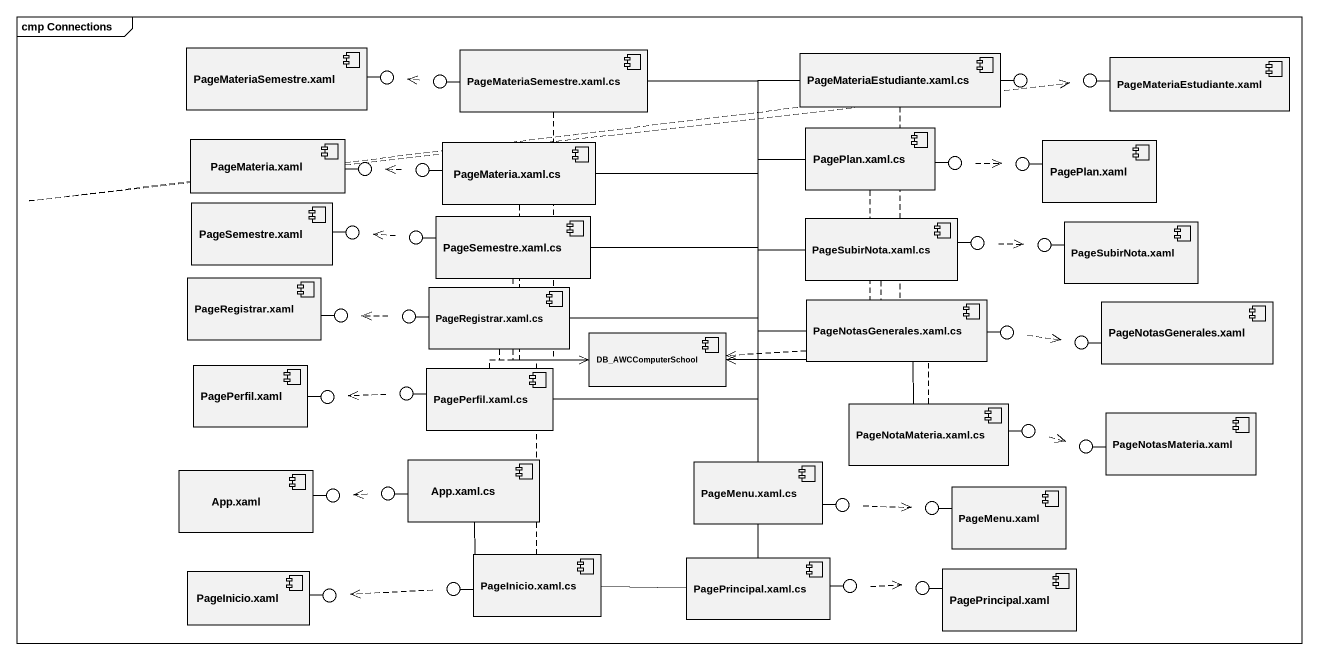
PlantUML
@startuml
mainframe cmp Connections
component "PageMateriaSemestre.xaml" as PageMateriaSemestre_xaml
() " " as lollipop1
() " " as lollipop2
component "PageMateriaSemestre.xaml.cs" as PageMateriaSemestre_xaml_cs
component "PageMateriaEstudiante.xaml.cs" as PageMateriaEstudiante_xaml
() " " as lollipop3
() " " as lollipop4
component "PageMateriaEstudiante.xaml" as PageMateriaEstudiante_xaml_2
component "PageMateria.xaml" as PageMateria_xaml
() " " as lollipop5
() " " as lollipop6
component "PageMateria.xaml.cs" as PageMateria_xaml_cs
component "PagePlan.xaml.cs" as PagePlan_xaml_cs
() " " as lollipop7
() " " as lollipop8
component "PagePlan.xaml" as PagePlan_xaml
component "PageSemestre.xaml" as PageSemestre_xaml
component "PageSemestre.xaml.cs" as PageSemestre_xaml_cs
() " " as lollipop9
() " " as lollipop10
component "PageSubirNota.xaml.cs" as PageSubirNota_xaml_cs
() " " as lollipop11
() " " as lollipop12
component "PageSubirNota.xaml" as PageSubirNota_xaml
component "PageRegistrar.xaml" as PageRegistrar_xaml
() " " as lollipop13
() " " as lollipop14
component "PageRegistrar.xaml.cs" as PageRegistrar_xaml_cs
component "PageNotasGenerales.xaml.cs" as PageNotasGenerales_xaml_cs
component "PageNotasGenerales.xaml" as PageNotasGenerales_xaml
component DB_AWCComputerSchool
() " " as lollipop15
() " " as lollipop16
component "PagePerfil.xaml" as PagePerfil_xaml
() " " as lollipop17
() " " as lollipop18
component "PagePerfil.xaml.cs" as PagePerfil_xaml_cs
component "PageNotaMateria.xaml.cs" as PageNotaMateria_xaml_cs
() " " as lollipop19
() " " as lollipop20
component "PageNotasMateria.xaml" as PageNotasMateria_xaml
component "App.xaml" as App_xaml
() " " as lollipop21
() " " as lollipop22
component "App.xaml.cs" as App_xaml_cs
component "PageMenu.xaml.cs" as PageMenu_xaml_cs
component "PageMenu.xaml" as PageMenu_xaml
() " " as lollipop23
() " " as lollipop24
component "PageInicio.xaml" as PageInicio_xaml
() " " as lollipop25
() " " as lollipop26
component "PageInicio.xaml.cs" as PageInicio_xaml_cs
component "PagePrincipal.xaml.cs" as PagePrincipal_xaml_cs
() " " as lollipop27
() " " as lollipop28
component "PagePrincipal.xaml" as PagePrincipal_xaml
PageMateriaSemestre_xaml -right- lollipop1
PageMateriaSemestre_xaml_cs -left- lollipop2
PageMateriaEstudiante_xaml -right- lollipop3
PageMateriaEstudiante_xaml_2 -left- lollipop4
PageMateria_xaml -right- lollipop5
PageMateria_xaml_cs -left- lollipop6
PagePlan_xaml_cs -right- lollipop7
PagePlan_xaml -left- lollipop8
PageSemestre_xaml -right- lollipop9
PageSemestre_xaml_cs -left- lollipop10
PageSubirNota_xaml_cs -right- lollipop11
PageSubirNota_xaml -left- lollipop12
PageRegistrar_xaml -right- lollipop13
PageRegistrar_xaml_cs -left- lollipop14
PageNotasGenerales_xaml_cs -right- lollipop15
PageNotasGenerales_xaml -left- lollipop16
PagePerfil_xaml -right- lollipop17
PagePerfil_xaml_cs -left- lollipop18
PageNotaMateria_xaml_cs -right- lollipop19
PageNotasMateria_xaml -left- lollipop20
App_xaml -right- lollipop21
App_xaml_cs -left- lollipop22
PageMenu_xaml_cs -right- lollipop23
PageMenu_xaml -left- lollipop24
PageInicio_xaml -right- lollipop25
PageInicio_xaml_cs -left- lollipop26
PagePrincipal_xaml_cs -right- lollipop27
PagePrincipal_xaml -left- lollipop28
lollipop2 .left.> lollipop1
PageMateriaSemestre_xaml_cs ..> DB_AWCComputerSchool
PageMateriaEstudiante_xaml ..> DB_AWCComputerSchool
lollipop3 .right.> lollipop4
lollipop6 .left.> lollipop5
PageMateria_xaml_cs ..> DB_AWCComputerSchool
PagePlan_xaml_cs ..> DB_AWCComputerSchool
lollipop7 .right.> lollipop8
PageSemestre_xaml_cs ..> DB_AWCComputerSchool
lollipop10 .left.> lollipop9
PageSubirNota_xaml_cs .left.> DB_AWCComputerSchool
lollipop11 .right.> lollipop12
lollipop14 .left.> lollipop13
PageRegistrar_xaml_cs .right.> DB_AWCComputerSchool
PageNotasGenerales_xaml_cs .left.> DB_AWCComputerSchool
PageNotasGenerales_xaml_cs -- PageNotaMateria_xaml_cs
lollipop15 .right.> lollipop16
lollipop18 .left.> lollipop17
PagePerfil_xaml_cs .right.> DB_AWCComputerSchool
PageNotaMateria_xaml_cs .left.> DB_AWCComputerSchool
lollipop19 .right.> lollipop20
lollipop22 .left.> lollipop21
App_xaml_cs -- PageInicio_xaml_cs
PageMenu_xaml_cs -up- PageMateriaSemestre_xaml_cs
PageMenu_xaml_cs -up- PageMateriaEstudiante_xaml
PageMenu_xaml_cs -up- PageMateria_xaml_cs
PageMenu_xaml_cs -up- PagePlan_xaml_cs
PageMenu_xaml_cs -up- PageSemestre_xaml_cs
PageMenu_xaml_cs -up- PageSubirNota_xaml_cs
PageMenu_xaml_cs -up- PageRegistrar_xaml_cs
PageMenu_xaml_cs -up- PageNotasGenerales_xaml_cs
PageMenu_xaml_cs -left- PagePerfil_xaml_cs
lollipop23 .right.> lollipop24
lollipop26 .left.> lollipop25
PageInicio_xaml_cs .up.> DB_AWCComputerSchool
PageInicio_xaml_cs -right- PagePrincipal_xaml_cs
PagePrincipal_xaml_cs -up- PageMenu_xaml_cs
lollipop27 .right.> lollipop28
@enduml
